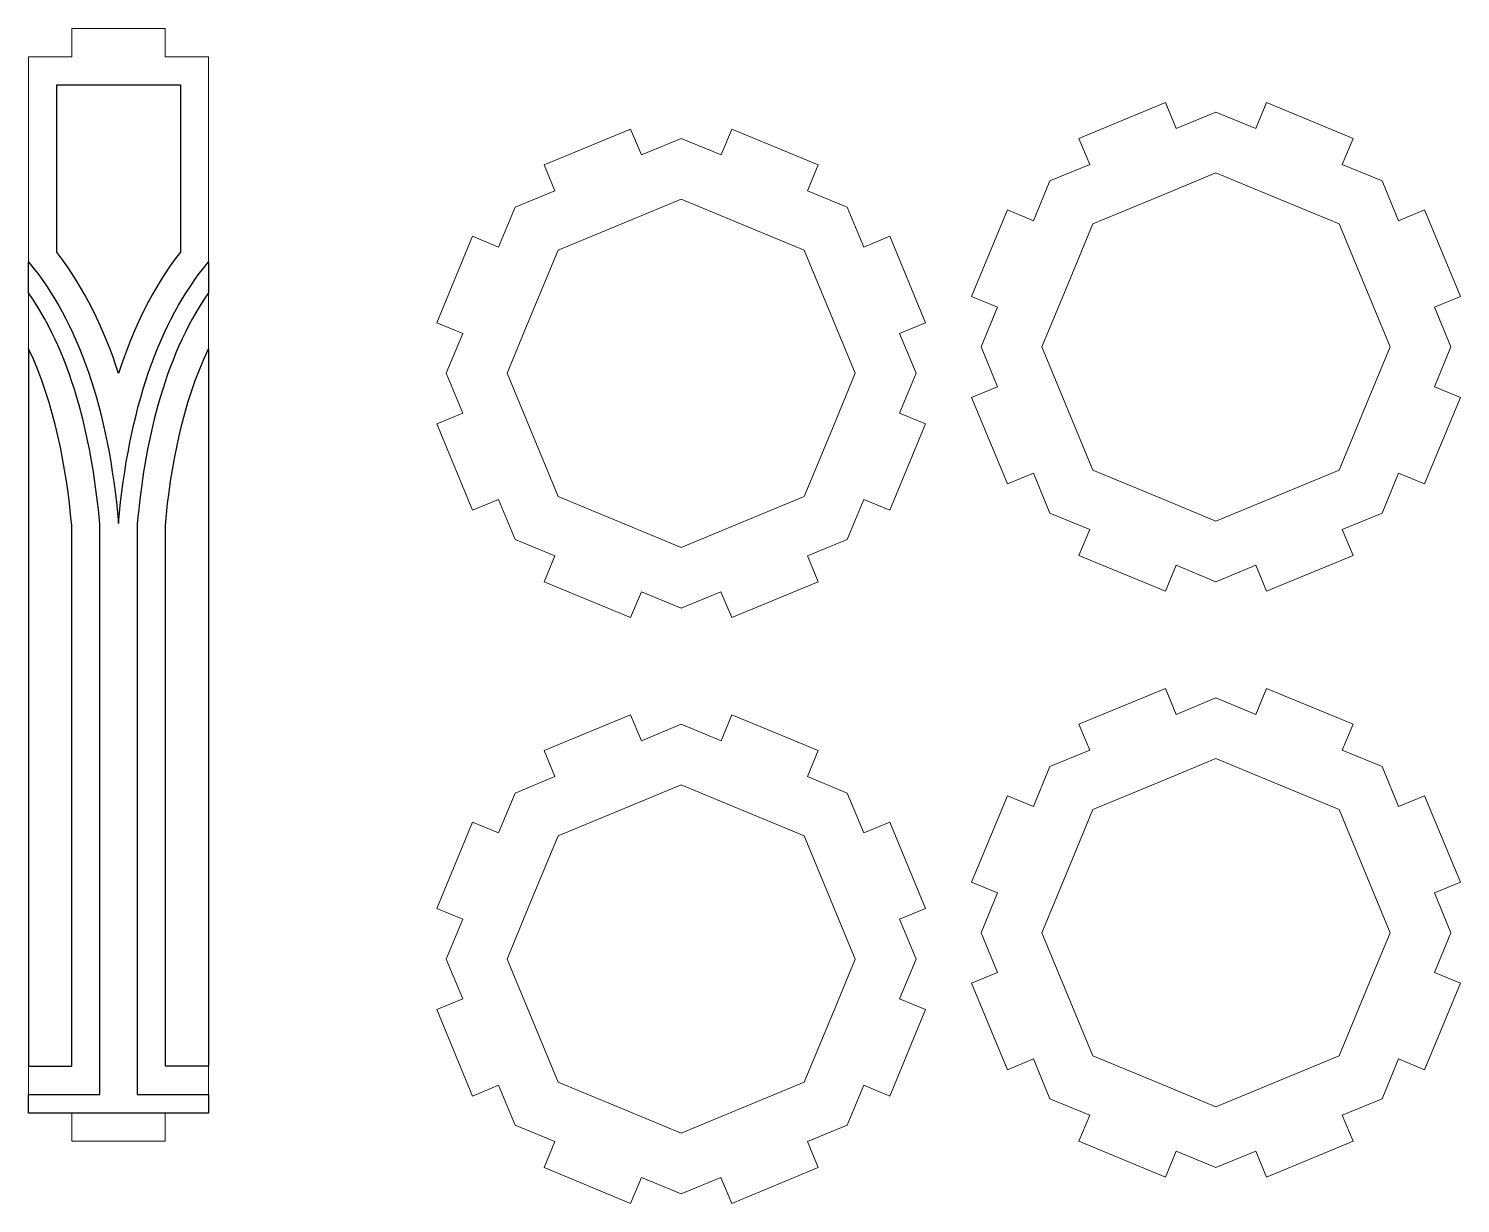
# Model space of a CAD drawing. Header units: centimetres. Extents: x -57 to 189, y -76 to 83.
# Drawn here: x 59.22 to 74.52, y -48.17 to -35.62 of the extents above; entities that cross this region are included whole.
import ezdxf

# ---------------------------------------------------------------- set-up
doc = ezdxf.new("R2010")
doc.units = ezdxf.units.CM
doc.header["$MEASUREMENT"] = 0
doc.layers.add('DEFAULT', color=7, linetype='Continuous')
doc.layers.add('layer 1', color=7, linetype='Continuous')

msp = doc.modelspace()

# ---------------------------------------------------------------- linework, layer by layer
at = {"layer": 'DEFAULT', "color": 250}
for points, knots in [([(59.52098, -36.21991), (59.52098, -36.21991), (59.52098, -38.00822), (59.52098, -38.00822), (59.52098, -38.00822), (59.81965, -38.39217), (60.03178, -38.83791), (60.18149, -39.30714), (60.18149, -39.30714), (60.3312, -38.83792), (60.54333, -38.39218), (60.84199, -38.00823), (60.84199, -38.00823), (60.84199, -38.00823), (60.84199, -36.21991), (60.84199, -36.21991), (60.84199, -36.21991), (60.84199, -36.21991), (59.52098, -36.21991), (59.52098, -36.21991)], [0, 0, 0, 0, 0.16666667, 0.16666667, 0.16666667, 0.16666667, 0.33333333, 0.33333333, 0.33333333, 0.33333333, 0.5, 0.5, 0.5, 0.5, 0.66666667, 0.66666667, 0.66666667, 0.66666667, 1, 1, 1, 1]), ([(60.38149, -47.00929), (60.38149, -47.00929), (60.3815, -40.91678), (60.3815, -40.91678), (60.3815, -40.91678), (60.45622, -40.08091), (60.65177, -39.15111), (61.142, -38.44412), (61.142, -38.44412), (61.142, -38.44412), (61.142, -38.11391), (61.142, -38.11391), (61.142, -38.11391), (60.60995, -38.75239), (60.28978, -39.68373), (60.18148, -40.90791), (60.18148, -40.90791), (60.0732, -39.68373), (59.75303, -38.75239), (59.22098, -38.11391), (59.22098, -38.11391), (59.22098, -38.11391), (59.22098, -38.44412), (59.22098, -38.44412), (59.22098, -38.44412), (59.71121, -39.15111), (59.90676, -40.08091), (59.98148, -40.91678), (59.98148, -40.91678), (59.98148, -40.91678), (59.98149, -47.00929), (59.98149, -47.00929), (59.98149, -47.00929), (59.98149, -47.00929), (59.22098, -47.00929), (59.22098, -47.00929), (59.22098, -47.00929), (59.22098, -47.00929), (59.22098, -47.20929), (59.22098, -47.20929), (59.22098, -47.20929), (59.22098, -47.20929), (59.68149, -47.20929), (59.68149, -47.20929), (59.68149, -47.20929), (59.68149, -47.20929), (59.72099, -47.20929), (59.72099, -47.20929), (59.72099, -47.20929), (59.72099, -47.20929), (60.18149, -47.20929), (60.18149, -47.20929), (60.18149, -47.20929), (60.18149, -47.20929), (60.64199, -47.20929), (60.64199, -47.20929), (60.64199, -47.20929), (60.64199, -47.20929), (60.68149, -47.20929), (60.68149, -47.20929), (60.68149, -47.20929), (60.68149, -47.20929), (61.142, -47.20929), (61.142, -47.20929), (61.142, -47.20929), (61.142, -47.20929), (61.142, -47.00929), (61.142, -47.00929), (61.142, -47.00929), (61.142, -47.00929), (60.38149, -47.00929), (60.38149, -47.00929)], [0, 0, 0, 0, 0.05263158, 0.05263158, 0.05263158, 0.05263158, 0.10526316, 0.10526316, 0.10526316, 0.10526316, 0.15789474, 0.15789474, 0.15789474, 0.15789474, 0.21052632, 0.21052632, 0.21052632, 0.21052632, 0.26315789, 0.26315789, 0.26315789, 0.26315789, 0.31578947, 0.31578947, 0.31578947, 0.31578947, 0.36842105, 0.36842105, 0.36842105, 0.36842105, 0.42105263, 0.42105263, 0.42105263, 0.42105263, 0.47368421, 0.47368421, 0.47368421, 0.47368421, 0.52631579, 0.52631579, 0.52631579, 0.52631579, 0.57894737, 0.57894737, 0.57894737, 0.57894737, 0.63157895, 0.63157895, 0.63157895, 0.63157895, 0.68421053, 0.68421053, 0.68421053, 0.68421053, 0.73684211, 0.73684211, 0.73684211, 0.73684211, 0.78947368, 0.78947368, 0.78947368, 0.78947368, 0.84210526, 0.84210526, 0.84210526, 0.84210526, 0.89473684, 0.89473684, 0.89473684, 0.89473684, 1, 1, 1, 1]), ([(59.22098, -46.70929), (59.22098, -46.70929), (59.22098, -39.04357), (59.22098, -39.04357), (59.22098, -39.04357), (59.49851, -39.62611), (59.62496, -40.30817), (59.68148, -40.93027), (59.68148, -40.93027), (59.68148, -40.93027), (59.68149, -46.70929), (59.68149, -46.70929), (59.68149, -46.70929), (59.68149, -46.70929), (59.22098, -46.70929), (59.22098, -46.70929)], [0, 0, 0, 0, 0.2, 0.2, 0.2, 0.2, 0.4, 0.4, 0.4, 0.4, 0.6, 0.6, 0.6, 0.6, 1, 1, 1, 1]), ([(61.14201, -46.70929), (61.14201, -46.70929), (61.14201, -39.04357), (61.14201, -39.04357), (61.14201, -39.04357), (60.86448, -39.62611), (60.73803, -40.30817), (60.68151, -40.93027), (60.68151, -40.93027), (60.68151, -40.93027), (60.6815, -46.70929), (60.6815, -46.70929), (60.6815, -46.70929), (60.6815, -46.70929), (61.14201, -46.70929), (61.14201, -46.70929)], [0, 0, 0, 0, 0.2, 0.2, 0.2, 0.2, 0.4, 0.4, 0.4, 0.4, 0.6, 0.6, 0.6, 0.6, 1, 1, 1, 1])]:
    msp.add_open_spline(points, degree=3, knots=knots, dxfattribs=at)
at = {"layer": 'layer 1', "color": 250, "lineweight": 9}
for points, knots in [([(61.14199, -35.91991), (61.14199, -35.91991), (61.14199, -47.20929), (61.14199, -47.20929), (61.14199, -47.20929), (61.14199, -47.20929), (60.68149, -47.20929), (60.68149, -47.20929), (60.68149, -47.20929), (60.68149, -47.20929), (60.68149, -47.50929), (60.68149, -47.50929), (60.68149, -47.50929), (60.68149, -47.50929), (59.68149, -47.50929), (59.68149, -47.50929), (59.68149, -47.50929), (59.68149, -47.50929), (59.68149, -47.20929), (59.68149, -47.20929), (59.68149, -47.20929), (59.68149, -47.20929), (59.22098, -47.20929), (59.22098, -47.20929), (59.22098, -47.20929), (59.22098, -47.20929), (59.22098, -35.91991), (59.22098, -35.91991), (59.22098, -35.91991), (59.22098, -35.91991), (59.68149, -35.91991), (59.68149, -35.91991), (59.68149, -35.91991), (59.68149, -35.91991), (59.68149, -35.61991), (59.68149, -35.61991), (59.68149, -35.61991), (59.68149, -35.61991), (60.68149, -35.61991), (60.68149, -35.61991), (60.68149, -35.61991), (60.68149, -35.61991), (60.68149, -35.91991), (60.68149, -35.91991), (60.68149, -35.91991), (60.68149, -35.91991), (61.14199, -35.91991), (61.14199, -35.91991)], [0, 0, 0, 0, 0.07692308, 0.07692308, 0.07692308, 0.07692308, 0.15384615, 0.15384615, 0.15384615, 0.15384615, 0.23076923, 0.23076923, 0.23076923, 0.23076923, 0.30769231, 0.30769231, 0.30769231, 0.30769231, 0.38461538, 0.38461538, 0.38461538, 0.38461538, 0.46153846, 0.46153846, 0.46153846, 0.46153846, 0.53846154, 0.53846154, 0.53846154, 0.53846154, 0.61538462, 0.61538462, 0.61538462, 0.61538462, 0.69230769, 0.69230769, 0.69230769, 0.69230769, 0.76923077, 0.76923077, 0.76923077, 0.76923077, 0.84615385, 0.84615385, 0.84615385, 0.84615385, 1, 1, 1, 1]), ([(70.4429, -36.79386), (70.4429, -36.79386), (71.36677, -36.41116), (71.36677, -36.41116), (71.36677, -36.41116), (71.36677, -36.41116), (71.48158, -36.68833), (71.48158, -36.68833), (71.48158, -36.68833), (71.48158, -36.68833), (71.90703, -36.5121), (71.90703, -36.5121), (71.90703, -36.5121), (71.90703, -36.5121), (72.3325, -36.68832), (72.3325, -36.68832), (72.3325, -36.68832), (72.3325, -36.68832), (72.44731, -36.41116), (72.44731, -36.41116), (72.44731, -36.41116), (72.44731, -36.41116), (73.37118, -36.79386), (73.37118, -36.79386), (73.37118, -36.79386), (73.37118, -36.79386), (73.25636, -37.07101), (73.25636, -37.07101), (73.25636, -37.07101), (73.25636, -37.07101), (73.68181, -37.24724), (73.68181, -37.24724), (73.68181, -37.24724), (73.68181, -37.24724), (73.85804, -37.67271), (73.85804, -37.67271), (73.85804, -37.67271), (73.85804, -37.67271), (74.1352, -37.55789), (74.1352, -37.55789), (74.1352, -37.55789), (74.1352, -37.55789), (74.5179, -38.48176), (74.5179, -38.48176), (74.5179, -38.48176), (74.5179, -38.48176), (74.24072, -38.59658), (74.24072, -38.59658), (74.24072, -38.59658), (74.24072, -38.59658), (74.41695, -39.02202), (74.41695, -39.02202), (74.41695, -39.02202), (74.41695, -39.02202), (74.24074, -39.44749), (74.24074, -39.44749), (74.24074, -39.44749), (74.24074, -39.44749), (74.5179, -39.5623), (74.5179, -39.5623), (74.5179, -39.5623), (74.5179, -39.5623), (74.1352, -40.48617), (74.1352, -40.48617), (74.1352, -40.48617), (74.1352, -40.48617), (73.85804, -40.37135), (73.85804, -40.37135), (73.85804, -40.37135), (73.85804, -40.37135), (73.68181, -40.7968), (73.68181, -40.7968), (73.68181, -40.7968), (73.68181, -40.7968), (73.25635, -40.97304), (73.25635, -40.97304), (73.25635, -40.97304), (73.25635, -40.97304), (73.37117, -41.2502), (73.37117, -41.2502), (73.37117, -41.2502), (73.37117, -41.2502), (72.4473, -41.6329), (72.4473, -41.6329), (72.4473, -41.6329), (72.4473, -41.6329), (72.33248, -41.35571), (72.33248, -41.35571), (72.33248, -41.35571), (72.33248, -41.35571), (71.90703, -41.53194), (71.90703, -41.53194), (71.90703, -41.53194), (71.90703, -41.53194), (71.48157, -41.35574), (71.48157, -41.35574), (71.48157, -41.35574), (71.48157, -41.35574), (71.36676, -41.6329), (71.36676, -41.6329), (71.36676, -41.6329), (71.36676, -41.6329), (70.44289, -41.2502), (70.44289, -41.2502), (70.44289, -41.2502), (70.44289, -41.2502), (70.55771, -40.97303), (70.55771, -40.97303), (70.55771, -40.97303), (70.55771, -40.97303), (70.13225, -40.7968), (70.13225, -40.7968), (70.13225, -40.7968), (70.13225, -40.7968), (69.95602, -40.37134), (69.95602, -40.37134), (69.95602, -40.37134), (69.95602, -40.37134), (69.67886, -40.48616), (69.67886, -40.48616), (69.67886, -40.48616), (69.67886, -40.48616), (69.29616, -39.56229), (69.29616, -39.56229), (69.29616, -39.56229), (69.29616, -39.56229), (69.57334, -39.44747), (69.57334, -39.44747), (69.57334, -39.44747), (69.57334, -39.44747), (69.39711, -39.02202), (69.39711, -39.02202), (69.39711, -39.02202), (69.39711, -39.02202), (69.57332, -38.59656), (69.57332, -38.59656), (69.57332, -38.59656), (69.57332, -38.59656), (69.29616, -38.48175), (69.29616, -38.48175), (69.29616, -38.48175), (69.29616, -38.48175), (69.67886, -37.55788), (69.67886, -37.55788), (69.67886, -37.55788), (69.67886, -37.55788), (69.95602, -37.6727), (69.95602, -37.6727), (69.95602, -37.6727), (69.95602, -37.6727), (70.13225, -37.24724), (70.13225, -37.24724), (70.13225, -37.24724), (70.13225, -37.24724), (70.55772, -37.07102), (70.55772, -37.07102), (70.55772, -37.07102), (70.55772, -37.07102), (70.4429, -36.79386), (70.4429, -36.79386)], [0, 0, 0, 0, 0.02439024, 0.02439024, 0.02439024, 0.02439024, 0.04878049, 0.04878049, 0.04878049, 0.04878049, 0.07317073, 0.07317073, 0.07317073, 0.07317073, 0.09756098, 0.09756098, 0.09756098, 0.09756098, 0.12195122, 0.12195122, 0.12195122, 0.12195122, 0.14634146, 0.14634146, 0.14634146, 0.14634146, 0.17073171, 0.17073171, 0.17073171, 0.17073171, 0.19512195, 0.19512195, 0.19512195, 0.19512195, 0.2195122, 0.2195122, 0.2195122, 0.2195122, 0.24390244, 0.24390244, 0.24390244, 0.24390244, 0.26829268, 0.26829268, 0.26829268, 0.26829268, 0.29268293, 0.29268293, 0.29268293, 0.29268293, 0.31707317, 0.31707317, 0.31707317, 0.31707317, 0.34146341, 0.34146341, 0.34146341, 0.34146341, 0.36585366, 0.36585366, 0.36585366, 0.36585366, 0.3902439, 0.3902439, 0.3902439, 0.3902439, 0.41463415, 0.41463415, 0.41463415, 0.41463415, 0.43902439, 0.43902439, 0.43902439, 0.43902439, 0.46341463, 0.46341463, 0.46341463, 0.46341463, 0.48780488, 0.48780488, 0.48780488, 0.48780488, 0.51219512, 0.51219512, 0.51219512, 0.51219512, 0.53658537, 0.53658537, 0.53658537, 0.53658537, 0.56097561, 0.56097561, 0.56097561, 0.56097561, 0.58536585, 0.58536585, 0.58536585, 0.58536585, 0.6097561, 0.6097561, 0.6097561, 0.6097561, 0.63414634, 0.63414634, 0.63414634, 0.63414634, 0.65853659, 0.65853659, 0.65853659, 0.65853659, 0.68292683, 0.68292683, 0.68292683, 0.68292683, 0.70731707, 0.70731707, 0.70731707, 0.70731707, 0.73170732, 0.73170732, 0.73170732, 0.73170732, 0.75609756, 0.75609756, 0.75609756, 0.75609756, 0.7804878, 0.7804878, 0.7804878, 0.7804878, 0.80487805, 0.80487805, 0.80487805, 0.80487805, 0.82926829, 0.82926829, 0.82926829, 0.82926829, 0.85365854, 0.85365854, 0.85365854, 0.85365854, 0.87804878, 0.87804878, 0.87804878, 0.87804878, 0.90243902, 0.90243902, 0.90243902, 0.90243902, 0.92682927, 0.92682927, 0.92682927, 0.92682927, 0.95121951, 0.95121951, 0.95121951, 0.95121951, 1, 1, 1, 1]), ([(64.72877, -37.07562), (64.72877, -37.07562), (65.65264, -36.69292), (65.65264, -36.69292), (65.65264, -36.69292), (65.65264, -36.69292), (65.76745, -36.97009), (65.76745, -36.97009), (65.76745, -36.97009), (65.76745, -36.97009), (66.1929, -36.79386), (66.1929, -36.79386), (66.1929, -36.79386), (66.1929, -36.79386), (66.61837, -36.97008), (66.61837, -36.97008), (66.61837, -36.97008), (66.61837, -36.97008), (66.73318, -36.69292), (66.73318, -36.69292), (66.73318, -36.69292), (66.73318, -36.69292), (67.65705, -37.07562), (67.65705, -37.07562), (67.65705, -37.07562), (67.65705, -37.07562), (67.54223, -37.35277), (67.54223, -37.35277), (67.54223, -37.35277), (67.54223, -37.35277), (67.96768, -37.529), (67.96768, -37.529), (67.96768, -37.529), (67.96768, -37.529), (68.14391, -37.95447), (68.14391, -37.95447), (68.14391, -37.95447), (68.14391, -37.95447), (68.42107, -37.83965), (68.42107, -37.83965), (68.42107, -37.83965), (68.42107, -37.83965), (68.80377, -38.76352), (68.80377, -38.76352), (68.80377, -38.76352), (68.80377, -38.76352), (68.52659, -38.87834), (68.52659, -38.87834), (68.52659, -38.87834), (68.52659, -38.87834), (68.70282, -39.30378), (68.70282, -39.30378), (68.70282, -39.30378), (68.70282, -39.30378), (68.52661, -39.72925), (68.52661, -39.72925), (68.52661, -39.72925), (68.52661, -39.72925), (68.80377, -39.84406), (68.80377, -39.84406), (68.80377, -39.84406), (68.80377, -39.84406), (68.42107, -40.76793), (68.42107, -40.76793), (68.42107, -40.76793), (68.42107, -40.76793), (68.14391, -40.65311), (68.14391, -40.65311), (68.14391, -40.65311), (68.14391, -40.65311), (67.96768, -41.07856), (67.96768, -41.07856), (67.96768, -41.07856), (67.96768, -41.07856), (67.54222, -41.2548), (67.54222, -41.2548), (67.54222, -41.2548), (67.54222, -41.2548), (67.65704, -41.53196), (67.65704, -41.53196), (67.65704, -41.53196), (67.65704, -41.53196), (66.73317, -41.91466), (66.73317, -41.91466), (66.73317, -41.91466), (66.73317, -41.91466), (66.61835, -41.63747), (66.61835, -41.63747), (66.61835, -41.63747), (66.61835, -41.63747), (66.1929, -41.8137), (66.1929, -41.8137), (66.1929, -41.8137), (66.1929, -41.8137), (65.76744, -41.6375), (65.76744, -41.6375), (65.76744, -41.6375), (65.76744, -41.6375), (65.65263, -41.91466), (65.65263, -41.91466), (65.65263, -41.91466), (65.65263, -41.91466), (64.72876, -41.53196), (64.72876, -41.53196), (64.72876, -41.53196), (64.72876, -41.53196), (64.84358, -41.25479), (64.84358, -41.25479), (64.84358, -41.25479), (64.84358, -41.25479), (64.41812, -41.07856), (64.41812, -41.07856), (64.41812, -41.07856), (64.41812, -41.07856), (64.24189, -40.6531), (64.24189, -40.6531), (64.24189, -40.6531), (64.24189, -40.6531), (63.96473, -40.76792), (63.96473, -40.76792), (63.96473, -40.76792), (63.96473, -40.76792), (63.58203, -39.84405), (63.58203, -39.84405), (63.58203, -39.84405), (63.58203, -39.84405), (63.85921, -39.72923), (63.85921, -39.72923), (63.85921, -39.72923), (63.85921, -39.72923), (63.68298, -39.30378), (63.68298, -39.30378), (63.68298, -39.30378), (63.68298, -39.30378), (63.85919, -38.87832), (63.85919, -38.87832), (63.85919, -38.87832), (63.85919, -38.87832), (63.58203, -38.76351), (63.58203, -38.76351), (63.58203, -38.76351), (63.58203, -38.76351), (63.96473, -37.83964), (63.96473, -37.83964), (63.96473, -37.83964), (63.96473, -37.83964), (64.24189, -37.95446), (64.24189, -37.95446), (64.24189, -37.95446), (64.24189, -37.95446), (64.41812, -37.529), (64.41812, -37.529), (64.41812, -37.529), (64.41812, -37.529), (64.84359, -37.35278), (64.84359, -37.35278), (64.84359, -37.35278), (64.84359, -37.35278), (64.72877, -37.07562), (64.72877, -37.07562)], [0, 0, 0, 0, 0.02439024, 0.02439024, 0.02439024, 0.02439024, 0.04878049, 0.04878049, 0.04878049, 0.04878049, 0.07317073, 0.07317073, 0.07317073, 0.07317073, 0.09756098, 0.09756098, 0.09756098, 0.09756098, 0.12195122, 0.12195122, 0.12195122, 0.12195122, 0.14634146, 0.14634146, 0.14634146, 0.14634146, 0.17073171, 0.17073171, 0.17073171, 0.17073171, 0.19512195, 0.19512195, 0.19512195, 0.19512195, 0.2195122, 0.2195122, 0.2195122, 0.2195122, 0.24390244, 0.24390244, 0.24390244, 0.24390244, 0.26829268, 0.26829268, 0.26829268, 0.26829268, 0.29268293, 0.29268293, 0.29268293, 0.29268293, 0.31707317, 0.31707317, 0.31707317, 0.31707317, 0.34146341, 0.34146341, 0.34146341, 0.34146341, 0.36585366, 0.36585366, 0.36585366, 0.36585366, 0.3902439, 0.3902439, 0.3902439, 0.3902439, 0.41463415, 0.41463415, 0.41463415, 0.41463415, 0.43902439, 0.43902439, 0.43902439, 0.43902439, 0.46341463, 0.46341463, 0.46341463, 0.46341463, 0.48780488, 0.48780488, 0.48780488, 0.48780488, 0.51219512, 0.51219512, 0.51219512, 0.51219512, 0.53658537, 0.53658537, 0.53658537, 0.53658537, 0.56097561, 0.56097561, 0.56097561, 0.56097561, 0.58536585, 0.58536585, 0.58536585, 0.58536585, 0.6097561, 0.6097561, 0.6097561, 0.6097561, 0.63414634, 0.63414634, 0.63414634, 0.63414634, 0.65853659, 0.65853659, 0.65853659, 0.65853659, 0.68292683, 0.68292683, 0.68292683, 0.68292683, 0.70731707, 0.70731707, 0.70731707, 0.70731707, 0.73170732, 0.73170732, 0.73170732, 0.73170732, 0.75609756, 0.75609756, 0.75609756, 0.75609756, 0.7804878, 0.7804878, 0.7804878, 0.7804878, 0.80487805, 0.80487805, 0.80487805, 0.80487805, 0.82926829, 0.82926829, 0.82926829, 0.82926829, 0.85365854, 0.85365854, 0.85365854, 0.85365854, 0.87804878, 0.87804878, 0.87804878, 0.87804878, 0.90243902, 0.90243902, 0.90243902, 0.90243902, 0.92682927, 0.92682927, 0.92682927, 0.92682927, 0.95121951, 0.95121951, 0.95121951, 0.95121951, 1, 1, 1, 1]), ([(70.4429, -43.05378), (70.4429, -43.05378), (71.36677, -42.67108), (71.36677, -42.67108), (71.36677, -42.67108), (71.36677, -42.67108), (71.48158, -42.94825), (71.48158, -42.94825), (71.48158, -42.94825), (71.48158, -42.94825), (71.90703, -42.77202), (71.90703, -42.77202), (71.90703, -42.77202), (71.90703, -42.77202), (72.3325, -42.94824), (72.3325, -42.94824), (72.3325, -42.94824), (72.3325, -42.94824), (72.44731, -42.67108), (72.44731, -42.67108), (72.44731, -42.67108), (72.44731, -42.67108), (73.37118, -43.05378), (73.37118, -43.05378), (73.37118, -43.05378), (73.37118, -43.05378), (73.25636, -43.33093), (73.25636, -43.33093), (73.25636, -43.33093), (73.25636, -43.33093), (73.68181, -43.50716), (73.68181, -43.50716), (73.68181, -43.50716), (73.68181, -43.50716), (73.85804, -43.93263), (73.85804, -43.93263), (73.85804, -43.93263), (73.85804, -43.93263), (74.1352, -43.81781), (74.1352, -43.81781), (74.1352, -43.81781), (74.1352, -43.81781), (74.5179, -44.74168), (74.5179, -44.74168), (74.5179, -44.74168), (74.5179, -44.74168), (74.24072, -44.8565), (74.24072, -44.8565), (74.24072, -44.8565), (74.24072, -44.8565), (74.41695, -45.28194), (74.41695, -45.28194), (74.41695, -45.28194), (74.41695, -45.28194), (74.24074, -45.70741), (74.24074, -45.70741), (74.24074, -45.70741), (74.24074, -45.70741), (74.5179, -45.82222), (74.5179, -45.82222), (74.5179, -45.82222), (74.5179, -45.82222), (74.1352, -46.74609), (74.1352, -46.74609), (74.1352, -46.74609), (74.1352, -46.74609), (73.85804, -46.63127), (73.85804, -46.63127), (73.85804, -46.63127), (73.85804, -46.63127), (73.68181, -47.05672), (73.68181, -47.05672), (73.68181, -47.05672), (73.68181, -47.05672), (73.25635, -47.23296), (73.25635, -47.23296), (73.25635, -47.23296), (73.25635, -47.23296), (73.37117, -47.51012), (73.37117, -47.51012), (73.37117, -47.51012), (73.37117, -47.51012), (72.4473, -47.89282), (72.4473, -47.89282), (72.4473, -47.89282), (72.4473, -47.89282), (72.33248, -47.61563), (72.33248, -47.61563), (72.33248, -47.61563), (72.33248, -47.61563), (71.90703, -47.79186), (71.90703, -47.79186), (71.90703, -47.79186), (71.90703, -47.79186), (71.48157, -47.61566), (71.48157, -47.61566), (71.48157, -47.61566), (71.48157, -47.61566), (71.36676, -47.89282), (71.36676, -47.89282), (71.36676, -47.89282), (71.36676, -47.89282), (70.44289, -47.51012), (70.44289, -47.51012), (70.44289, -47.51012), (70.44289, -47.51012), (70.55771, -47.23295), (70.55771, -47.23295), (70.55771, -47.23295), (70.55771, -47.23295), (70.13225, -47.05672), (70.13225, -47.05672), (70.13225, -47.05672), (70.13225, -47.05672), (69.95602, -46.63126), (69.95602, -46.63126), (69.95602, -46.63126), (69.95602, -46.63126), (69.67886, -46.74608), (69.67886, -46.74608), (69.67886, -46.74608), (69.67886, -46.74608), (69.29616, -45.82221), (69.29616, -45.82221), (69.29616, -45.82221), (69.29616, -45.82221), (69.57334, -45.70739), (69.57334, -45.70739), (69.57334, -45.70739), (69.57334, -45.70739), (69.39711, -45.28194), (69.39711, -45.28194), (69.39711, -45.28194), (69.39711, -45.28194), (69.57332, -44.85648), (69.57332, -44.85648), (69.57332, -44.85648), (69.57332, -44.85648), (69.29616, -44.74167), (69.29616, -44.74167), (69.29616, -44.74167), (69.29616, -44.74167), (69.67886, -43.8178), (69.67886, -43.8178), (69.67886, -43.8178), (69.67886, -43.8178), (69.95602, -43.93262), (69.95602, -43.93262), (69.95602, -43.93262), (69.95602, -43.93262), (70.13225, -43.50716), (70.13225, -43.50716), (70.13225, -43.50716), (70.13225, -43.50716), (70.55772, -43.33094), (70.55772, -43.33094), (70.55772, -43.33094), (70.55772, -43.33094), (70.4429, -43.05378), (70.4429, -43.05378)], [0, 0, 0, 0, 0.02439024, 0.02439024, 0.02439024, 0.02439024, 0.04878049, 0.04878049, 0.04878049, 0.04878049, 0.07317073, 0.07317073, 0.07317073, 0.07317073, 0.09756098, 0.09756098, 0.09756098, 0.09756098, 0.12195122, 0.12195122, 0.12195122, 0.12195122, 0.14634146, 0.14634146, 0.14634146, 0.14634146, 0.17073171, 0.17073171, 0.17073171, 0.17073171, 0.19512195, 0.19512195, 0.19512195, 0.19512195, 0.2195122, 0.2195122, 0.2195122, 0.2195122, 0.24390244, 0.24390244, 0.24390244, 0.24390244, 0.26829268, 0.26829268, 0.26829268, 0.26829268, 0.29268293, 0.29268293, 0.29268293, 0.29268293, 0.31707317, 0.31707317, 0.31707317, 0.31707317, 0.34146341, 0.34146341, 0.34146341, 0.34146341, 0.36585366, 0.36585366, 0.36585366, 0.36585366, 0.3902439, 0.3902439, 0.3902439, 0.3902439, 0.41463415, 0.41463415, 0.41463415, 0.41463415, 0.43902439, 0.43902439, 0.43902439, 0.43902439, 0.46341463, 0.46341463, 0.46341463, 0.46341463, 0.48780488, 0.48780488, 0.48780488, 0.48780488, 0.51219512, 0.51219512, 0.51219512, 0.51219512, 0.53658537, 0.53658537, 0.53658537, 0.53658537, 0.56097561, 0.56097561, 0.56097561, 0.56097561, 0.58536585, 0.58536585, 0.58536585, 0.58536585, 0.6097561, 0.6097561, 0.6097561, 0.6097561, 0.63414634, 0.63414634, 0.63414634, 0.63414634, 0.65853659, 0.65853659, 0.65853659, 0.65853659, 0.68292683, 0.68292683, 0.68292683, 0.68292683, 0.70731707, 0.70731707, 0.70731707, 0.70731707, 0.73170732, 0.73170732, 0.73170732, 0.73170732, 0.75609756, 0.75609756, 0.75609756, 0.75609756, 0.7804878, 0.7804878, 0.7804878, 0.7804878, 0.80487805, 0.80487805, 0.80487805, 0.80487805, 0.82926829, 0.82926829, 0.82926829, 0.82926829, 0.85365854, 0.85365854, 0.85365854, 0.85365854, 0.87804878, 0.87804878, 0.87804878, 0.87804878, 0.90243902, 0.90243902, 0.90243902, 0.90243902, 0.92682927, 0.92682927, 0.92682927, 0.92682927, 0.95121951, 0.95121951, 0.95121951, 0.95121951, 1, 1, 1, 1]), ([(64.72877, -43.33554), (64.72877, -43.33554), (65.65264, -42.95284), (65.65264, -42.95284), (65.65264, -42.95284), (65.65264, -42.95284), (65.76745, -43.23001), (65.76745, -43.23001), (65.76745, -43.23001), (65.76745, -43.23001), (66.1929, -43.05378), (66.1929, -43.05378), (66.1929, -43.05378), (66.1929, -43.05378), (66.61837, -43.23), (66.61837, -43.23), (66.61837, -43.23), (66.61837, -43.23), (66.73318, -42.95284), (66.73318, -42.95284), (66.73318, -42.95284), (66.73318, -42.95284), (67.65705, -43.33554), (67.65705, -43.33554), (67.65705, -43.33554), (67.65705, -43.33554), (67.54223, -43.61269), (67.54223, -43.61269), (67.54223, -43.61269), (67.54223, -43.61269), (67.96768, -43.78892), (67.96768, -43.78892), (67.96768, -43.78892), (67.96768, -43.78892), (68.14391, -44.21439), (68.14391, -44.21439), (68.14391, -44.21439), (68.14391, -44.21439), (68.42107, -44.09957), (68.42107, -44.09957), (68.42107, -44.09957), (68.42107, -44.09957), (68.80377, -45.02344), (68.80377, -45.02344), (68.80377, -45.02344), (68.80377, -45.02344), (68.52659, -45.13826), (68.52659, -45.13826), (68.52659, -45.13826), (68.52659, -45.13826), (68.70282, -45.5637), (68.70282, -45.5637), (68.70282, -45.5637), (68.70282, -45.5637), (68.52661, -45.98917), (68.52661, -45.98917), (68.52661, -45.98917), (68.52661, -45.98917), (68.80377, -46.10398), (68.80377, -46.10398), (68.80377, -46.10398), (68.80377, -46.10398), (68.42107, -47.02785), (68.42107, -47.02785), (68.42107, -47.02785), (68.42107, -47.02785), (68.14391, -46.91303), (68.14391, -46.91303), (68.14391, -46.91303), (68.14391, -46.91303), (67.96768, -47.33848), (67.96768, -47.33848), (67.96768, -47.33848), (67.96768, -47.33848), (67.54222, -47.51472), (67.54222, -47.51472), (67.54222, -47.51472), (67.54222, -47.51472), (67.65704, -47.79188), (67.65704, -47.79188), (67.65704, -47.79188), (67.65704, -47.79188), (66.73317, -48.17458), (66.73317, -48.17458), (66.73317, -48.17458), (66.73317, -48.17458), (66.61835, -47.89739), (66.61835, -47.89739), (66.61835, -47.89739), (66.61835, -47.89739), (66.1929, -48.07362), (66.1929, -48.07362), (66.1929, -48.07362), (66.1929, -48.07362), (65.76744, -47.89742), (65.76744, -47.89742), (65.76744, -47.89742), (65.76744, -47.89742), (65.65263, -48.17458), (65.65263, -48.17458), (65.65263, -48.17458), (65.65263, -48.17458), (64.72876, -47.79188), (64.72876, -47.79188), (64.72876, -47.79188), (64.72876, -47.79188), (64.84358, -47.51471), (64.84358, -47.51471), (64.84358, -47.51471), (64.84358, -47.51471), (64.41812, -47.33848), (64.41812, -47.33848), (64.41812, -47.33848), (64.41812, -47.33848), (64.24189, -46.91302), (64.24189, -46.91302), (64.24189, -46.91302), (64.24189, -46.91302), (63.96473, -47.02784), (63.96473, -47.02784), (63.96473, -47.02784), (63.96473, -47.02784), (63.58203, -46.10397), (63.58203, -46.10397), (63.58203, -46.10397), (63.58203, -46.10397), (63.85921, -45.98915), (63.85921, -45.98915), (63.85921, -45.98915), (63.85921, -45.98915), (63.68298, -45.5637), (63.68298, -45.5637), (63.68298, -45.5637), (63.68298, -45.5637), (63.85919, -45.13824), (63.85919, -45.13824), (63.85919, -45.13824), (63.85919, -45.13824), (63.58203, -45.02343), (63.58203, -45.02343), (63.58203, -45.02343), (63.58203, -45.02343), (63.96473, -44.09956), (63.96473, -44.09956), (63.96473, -44.09956), (63.96473, -44.09956), (64.24189, -44.21438), (64.24189, -44.21438), (64.24189, -44.21438), (64.24189, -44.21438), (64.41812, -43.78892), (64.41812, -43.78892), (64.41812, -43.78892), (64.41812, -43.78892), (64.84359, -43.6127), (64.84359, -43.6127), (64.84359, -43.6127), (64.84359, -43.6127), (64.72877, -43.33554), (64.72877, -43.33554)], [0, 0, 0, 0, 0.02439024, 0.02439024, 0.02439024, 0.02439024, 0.04878049, 0.04878049, 0.04878049, 0.04878049, 0.07317073, 0.07317073, 0.07317073, 0.07317073, 0.09756098, 0.09756098, 0.09756098, 0.09756098, 0.12195122, 0.12195122, 0.12195122, 0.12195122, 0.14634146, 0.14634146, 0.14634146, 0.14634146, 0.17073171, 0.17073171, 0.17073171, 0.17073171, 0.19512195, 0.19512195, 0.19512195, 0.19512195, 0.2195122, 0.2195122, 0.2195122, 0.2195122, 0.24390244, 0.24390244, 0.24390244, 0.24390244, 0.26829268, 0.26829268, 0.26829268, 0.26829268, 0.29268293, 0.29268293, 0.29268293, 0.29268293, 0.31707317, 0.31707317, 0.31707317, 0.31707317, 0.34146341, 0.34146341, 0.34146341, 0.34146341, 0.36585366, 0.36585366, 0.36585366, 0.36585366, 0.3902439, 0.3902439, 0.3902439, 0.3902439, 0.41463415, 0.41463415, 0.41463415, 0.41463415, 0.43902439, 0.43902439, 0.43902439, 0.43902439, 0.46341463, 0.46341463, 0.46341463, 0.46341463, 0.48780488, 0.48780488, 0.48780488, 0.48780488, 0.51219512, 0.51219512, 0.51219512, 0.51219512, 0.53658537, 0.53658537, 0.53658537, 0.53658537, 0.56097561, 0.56097561, 0.56097561, 0.56097561, 0.58536585, 0.58536585, 0.58536585, 0.58536585, 0.6097561, 0.6097561, 0.6097561, 0.6097561, 0.63414634, 0.63414634, 0.63414634, 0.63414634, 0.65853659, 0.65853659, 0.65853659, 0.65853659, 0.68292683, 0.68292683, 0.68292683, 0.68292683, 0.70731707, 0.70731707, 0.70731707, 0.70731707, 0.73170732, 0.73170732, 0.73170732, 0.73170732, 0.75609756, 0.75609756, 0.75609756, 0.75609756, 0.7804878, 0.7804878, 0.7804878, 0.7804878, 0.80487805, 0.80487805, 0.80487805, 0.80487805, 0.82926829, 0.82926829, 0.82926829, 0.82926829, 0.85365854, 0.85365854, 0.85365854, 0.85365854, 0.87804878, 0.87804878, 0.87804878, 0.87804878, 0.90243902, 0.90243902, 0.90243902, 0.90243902, 0.92682927, 0.92682927, 0.92682927, 0.92682927, 0.95121951, 0.95121951, 0.95121951, 0.95121951, 1, 1, 1, 1])]:
    msp.add_open_spline(points, degree=3, knots=knots, dxfattribs=at)
at = {"layer": 'layer 1', "color": 242, "lineweight": 9}
for points in [[(71.34168, -37.39572), (71.34168, -37.39572), (70.59147, -37.70647), (70.59147, -37.70647), (70.59147, -37.70647), (70.59147, -37.70647), (70.28071, -38.45666), (70.28071, -38.45666), (70.28071, -38.45666), (70.28071, -38.45666), (70.04654, -39.022), (70.04654, -39.022), (70.04654, -39.022), (70.04654, -39.022), (70.59147, -40.33758), (70.59147, -40.33758), (70.59147, -40.33758), (70.59147, -40.33758), (71.34166, -40.64834), (71.34166, -40.64834), (71.34166, -40.64834), (71.34166, -40.64834), (71.90701, -40.88251), (71.90701, -40.88251), (71.90701, -40.88251), (71.90701, -40.88251), (73.22259, -40.33758), (73.22259, -40.33758), (73.22259, -40.33758), (73.22259, -40.33758), (73.53335, -39.58739), (73.53335, -39.58739), (73.53335, -39.58739), (73.53335, -39.58739), (73.76752, -39.02204), (73.76752, -39.02204), (73.76752, -39.02204), (73.76752, -39.02204), (73.22259, -37.70646), (73.22259, -37.70646), (73.22259, -37.70646), (73.22259, -37.70646), (72.47239, -37.3957), (72.47239, -37.3957), (72.47239, -37.3957), (72.47239, -37.3957), (71.90704, -37.16153), (71.90704, -37.16153), (71.90704, -37.16153), (71.90704, -37.16153), (71.34168, -37.39572), (71.34168, -37.39572)], [(65.62755, -37.67748), (65.62755, -37.67748), (64.87734, -37.98823), (64.87734, -37.98823), (64.87734, -37.98823), (64.87734, -37.98823), (64.56658, -38.73842), (64.56658, -38.73842), (64.56658, -38.73842), (64.56658, -38.73842), (64.33241, -39.30376), (64.33241, -39.30376), (64.33241, -39.30376), (64.33241, -39.30376), (64.87734, -40.61934), (64.87734, -40.61934), (64.87734, -40.61934), (64.87734, -40.61934), (65.62753, -40.9301), (65.62753, -40.9301), (65.62753, -40.9301), (65.62753, -40.9301), (66.19288, -41.16427), (66.19288, -41.16427), (66.19288, -41.16427), (66.19288, -41.16427), (67.50846, -40.61934), (67.50846, -40.61934), (67.50846, -40.61934), (67.50846, -40.61934), (67.81922, -39.86915), (67.81922, -39.86915), (67.81922, -39.86915), (67.81922, -39.86915), (68.05339, -39.3038), (68.05339, -39.3038), (68.05339, -39.3038), (68.05339, -39.3038), (67.50846, -37.98822), (67.50846, -37.98822), (67.50846, -37.98822), (67.50846, -37.98822), (66.75826, -37.67746), (66.75826, -37.67746), (66.75826, -37.67746), (66.75826, -37.67746), (66.19291, -37.44329), (66.19291, -37.44329), (66.19291, -37.44329), (66.19291, -37.44329), (65.62755, -37.67748), (65.62755, -37.67748)], [(71.34168, -43.65564), (71.34168, -43.65564), (70.59147, -43.96639), (70.59147, -43.96639), (70.59147, -43.96639), (70.59147, -43.96639), (70.28071, -44.71658), (70.28071, -44.71658), (70.28071, -44.71658), (70.28071, -44.71658), (70.04654, -45.28192), (70.04654, -45.28192), (70.04654, -45.28192), (70.04654, -45.28192), (70.59147, -46.5975), (70.59147, -46.5975), (70.59147, -46.5975), (70.59147, -46.5975), (71.34166, -46.90826), (71.34166, -46.90826), (71.34166, -46.90826), (71.34166, -46.90826), (71.90701, -47.14243), (71.90701, -47.14243), (71.90701, -47.14243), (71.90701, -47.14243), (73.22259, -46.5975), (73.22259, -46.5975), (73.22259, -46.5975), (73.22259, -46.5975), (73.53335, -45.84731), (73.53335, -45.84731), (73.53335, -45.84731), (73.53335, -45.84731), (73.76752, -45.28196), (73.76752, -45.28196), (73.76752, -45.28196), (73.76752, -45.28196), (73.22259, -43.96638), (73.22259, -43.96638), (73.22259, -43.96638), (73.22259, -43.96638), (72.47239, -43.65562), (72.47239, -43.65562), (72.47239, -43.65562), (72.47239, -43.65562), (71.90704, -43.42145), (71.90704, -43.42145), (71.90704, -43.42145), (71.90704, -43.42145), (71.34168, -43.65564), (71.34168, -43.65564)], [(65.62755, -43.9374), (65.62755, -43.9374), (64.87734, -44.24815), (64.87734, -44.24815), (64.87734, -44.24815), (64.87734, -44.24815), (64.56658, -44.99834), (64.56658, -44.99834), (64.56658, -44.99834), (64.56658, -44.99834), (64.33241, -45.56368), (64.33241, -45.56368), (64.33241, -45.56368), (64.33241, -45.56368), (64.87734, -46.87926), (64.87734, -46.87926), (64.87734, -46.87926), (64.87734, -46.87926), (65.62753, -47.19002), (65.62753, -47.19002), (65.62753, -47.19002), (65.62753, -47.19002), (66.19288, -47.42419), (66.19288, -47.42419), (66.19288, -47.42419), (66.19288, -47.42419), (67.50846, -46.87926), (67.50846, -46.87926), (67.50846, -46.87926), (67.50846, -46.87926), (67.81922, -46.12907), (67.81922, -46.12907), (67.81922, -46.12907), (67.81922, -46.12907), (68.05339, -45.56372), (68.05339, -45.56372), (68.05339, -45.56372), (68.05339, -45.56372), (67.50846, -44.24814), (67.50846, -44.24814), (67.50846, -44.24814), (67.50846, -44.24814), (66.75826, -43.93738), (66.75826, -43.93738), (66.75826, -43.93738), (66.75826, -43.93738), (66.19291, -43.70321), (66.19291, -43.70321), (66.19291, -43.70321), (66.19291, -43.70321), (65.62755, -43.9374), (65.62755, -43.9374)]]:
    msp.add_open_spline(points, degree=3, knots=[0, 0, 0, 0, 0.07142857, 0.07142857, 0.07142857, 0.07142857, 0.14285714, 0.14285714, 0.14285714, 0.14285714, 0.21428571, 0.21428571, 0.21428571, 0.21428571, 0.28571429, 0.28571429, 0.28571429, 0.28571429, 0.35714286, 0.35714286, 0.35714286, 0.35714286, 0.42857143, 0.42857143, 0.42857143, 0.42857143, 0.5, 0.5, 0.5, 0.5, 0.57142857, 0.57142857, 0.57142857, 0.57142857, 0.64285714, 0.64285714, 0.64285714, 0.64285714, 0.71428571, 0.71428571, 0.71428571, 0.71428571, 0.78571429, 0.78571429, 0.78571429, 0.78571429, 0.85714286, 0.85714286, 0.85714286, 0.85714286, 1, 1, 1, 1], dxfattribs=at)

doc.saveas('drawing.dxf')
